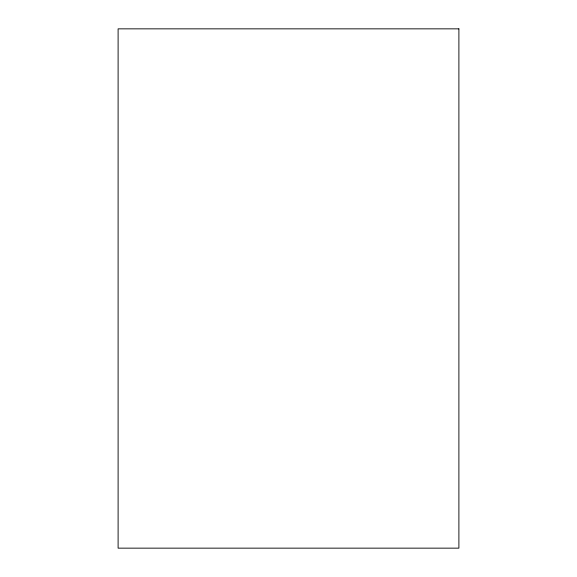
<?xml version="1.0" encoding="UTF-8"?>
<svg xmlns="http://www.w3.org/2000/svg" width="577" height="577" viewBox="0 0 577 577"><rect width="100%" height="100%" fill="white"/><g stroke="black" fill="none" stroke-linecap="round" stroke-linejoin="round"><path stroke-width="0.87" d="M458.895 28.85L118.105 28.85L118.105 548.15L458.895 548.15L458.895 28.85"/></g></svg>
